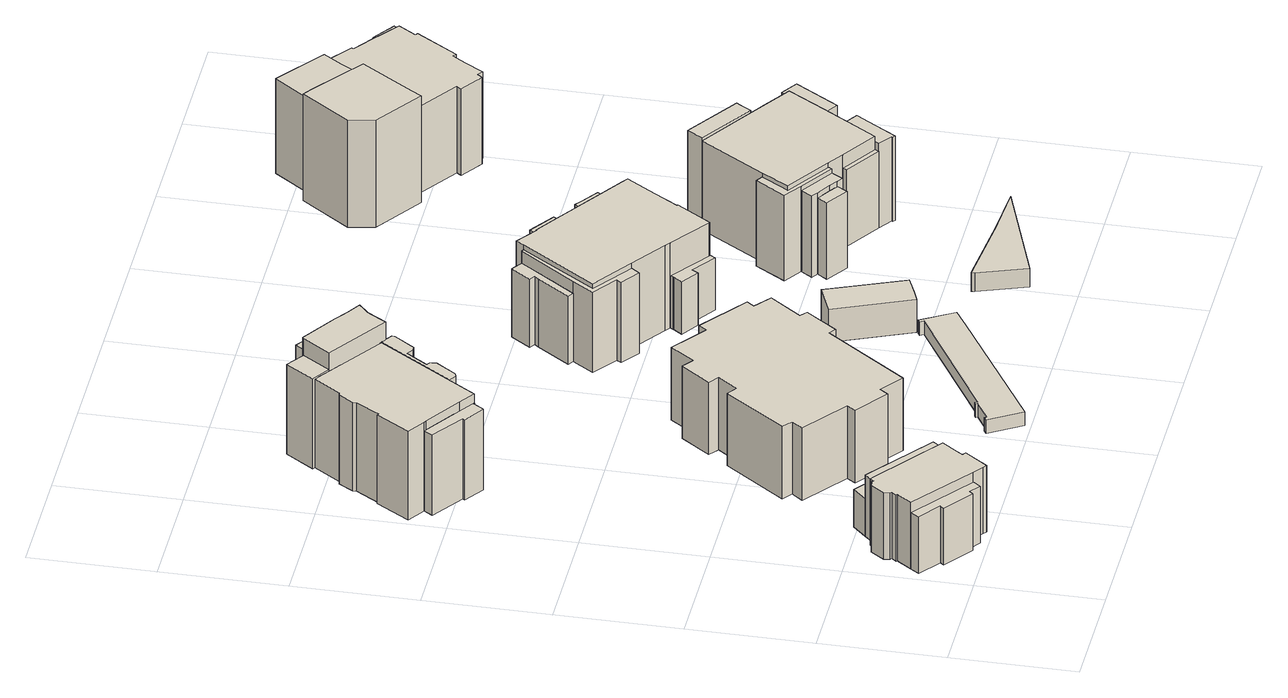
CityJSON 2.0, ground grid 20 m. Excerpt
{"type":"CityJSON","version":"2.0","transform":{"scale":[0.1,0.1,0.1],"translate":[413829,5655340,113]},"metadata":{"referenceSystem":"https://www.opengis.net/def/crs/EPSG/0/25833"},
"CityObjects":{
"building1":{"type":"Building","attributes":{"Gemeindeschluessel":14612000,"Geometrietyp2DReferenz":"3000","function":"31001_9998","roofType":"9999"},"children":["building1-1","building1-2","building1-3","building1-4"]},
"building1-1":{"type":"BuildingPart","attributes":{"Dachtyp_tdc":"tdcFreeFormRoof","Dachneigung":69.85,"QualitaetDacherkennung":22,"Geometrietyp2DReferenz":"3000","measuredHeight":12.34,"roofType":"5000"},"parents":["building1"],"geometry":[{"type":"Solid","lod":"1","boundaries":[[[[0,1,2,3,4]],[[5,6,7,8,9]],[[4,6,5,0]],[[3,7,6,4]],[[2,8,7,3]],[[1,9,8,2]],[[0,5,9,1]]]]}]},
"building1-2":{"type":"BuildingPart","attributes":{"Dachtyp_tdc":"tdcHipRoof","Dachneigung":43.44,"QualitaetDacherkennung":33,"Geometrietyp2DReferenz":"3000","measuredHeight":14.42,"roofType":"3200"},"parents":["building1"],"geometry":[{"type":"Solid","lod":"1","boundaries":[[[[10,11,12,13,14,15,16,17,18,19,20,21,22,23,24,25,26,27,28]],[[29,30,31,32,33,34,35,36,37,9,8,38,39,40,41,42,43,44,45]],[[28,29,45,10]],[[27,30,29,28]],[[26,31,30,27]],[[25,32,31,26]],[[24,33,32,25]],[[23,34,33,24]],[[22,35,34,23]],[[21,36,35,22]],[[20,37,36,21]],[[19,9,37,20]],[[18,8,9,19]],[[17,38,8,18]],[[16,39,38,17]],[[15,40,39,16]],[[14,41,40,15]],[[13,42,41,14]],[[12,43,42,13]],[[11,44,43,12]],[[10,45,44,11]]]]}]},
"building1-3":{"type":"BuildingPart","attributes":{"Dachtyp_tdc":"tdcPolyFlatRoof","Dachneigung":43.48,"QualitaetDacherkennung":54,"Geometrietyp2DReferenz":"3000","measuredHeight":11.23,"roofType":"2100"},"parents":["building1"],"geometry":[{"type":"Solid","lod":"1","boundaries":[[[[46,47,48,49,50,51,52,53]],[[54,55,56,57,58,59,45,44]],[[53,55,54,46]],[[52,56,55,53]],[[51,57,56,52]],[[50,58,57,51]],[[49,59,58,50]],[[48,45,59,49]],[[47,44,45,48]],[[46,54,44,47]]]]}]},
"building1-4":{"type":"BuildingPart","attributes":{"Dachtyp_tdc":"tdcHipAndGableRoof","Dachneigung":15.72,"QualitaetDacherkennung":22,"Geometrietyp2DReferenz":"3000","measuredHeight":7.43,"roofType":"5000"},"parents":["building1"],"geometry":[{"type":"Solid","lod":"1","boundaries":[[[[60,61,62,63,64]],[[65,66,67,6,5]],[[64,66,65,60]],[[63,67,66,64]],[[62,6,67,63]],[[61,5,6,62]],[[60,65,5,61]]]]}]},
"building2":{"type":"Building","attributes":{"Gemeindeschluessel":14612000,"Geometrietyp2DReferenz":"3000","function":"31001_9998","roofType":"9999"},"children":["building2-1","building2-2","building2-3","building2-4","building2-5","building2-6"]},
"building2-1":{"type":"BuildingPart","attributes":{"Dachtyp_tdc":"tdcPolyFlatRoof","Dachneigung":0,"QualitaetDacherkennung":13,"Geometrietyp2DReferenz":"3000","measuredHeight":18.97,"roofType":"1000"},"parents":["building2"],"geometry":[{"type":"Solid","lod":"1","boundaries":[[[[68,69,70,71,72,73,74,75]],[[76,77,78,79,80,81,82,83]],[[75,77,76,68]],[[74,78,77,75]],[[73,79,78,74]],[[72,80,79,73]],[[71,81,80,72]],[[70,82,81,71]],[[69,83,82,70]],[[68,76,83,69]]]]}]},
"building2-2":{"type":"BuildingPart","attributes":{"Dachtyp_tdc":"tdcGableRoof","Dachneigung":59.8,"QualitaetDacherkennung":24,"Geometrietyp2DReferenz":"3000","measuredHeight":20.07,"roofType":"3100"},"parents":["building2"],"geometry":[{"type":"Solid","lod":"1","boundaries":[[[[84,85,86,87]],[[88,79,78,89]],[[87,79,88,84]],[[86,78,79,87]],[[85,89,78,86]],[[84,88,89,85]]]]}]},
"building2-3":{"type":"BuildingPart","attributes":{"Dachtyp_tdc":"tdcCutGableRoof","Dachneigung":58.8,"QualitaetDacherkennung":49,"Geometrietyp2DReferenz":"3000","measuredHeight":19.34,"roofType":"9999"},"parents":["building2"],"geometry":[{"type":"Solid","lod":"1","boundaries":[[[[90,91,92,93,94,95,96,97,98,99,100,101,102,103,104,105]],[[106,107,108,109,110,111,112,113,114,115,116,117,118,119,120,121]],[[105,107,106,90]],[[104,108,107,105]],[[103,109,108,104]],[[102,110,109,103]],[[101,111,110,102]],[[100,112,111,101]],[[99,113,112,100]],[[98,114,113,99]],[[97,115,114,98]],[[96,116,115,97]],[[95,117,116,96]],[[94,118,117,95]],[[93,119,118,94]],[[92,120,119,93]],[[91,121,120,92]],[[90,106,121,91]]]]}]},
"building2-4":{"type":"BuildingPart","attributes":{"Dachtyp_tdc":"tdcPolyFlatRoof","Dachneigung":0,"QualitaetDacherkennung":4,"Geometrietyp2DReferenz":"3000","measuredHeight":15.92,"roofType":"1000"},"parents":["building2"],"geometry":[{"type":"Solid","lod":"1","boundaries":[[[[122,123,124,125,126,127,128,129,130,131,132,133,134]],[[135,107,106,83,136,137,138,139,140,141,142,143,144]],[[134,107,135,122]],[[133,106,107,134]],[[132,83,106,133]],[[131,136,83,132]],[[130,137,136,131]],[[129,138,137,130]],[[128,139,138,129]],[[127,140,139,128]],[[126,141,140,127]],[[125,142,141,126]],[[124,143,142,125]],[[123,144,143,124]],[[122,135,144,123]]]]}]},
"building2-5":{"type":"BuildingPart","attributes":{"Dachtyp_tdc":"tdcFreeFormRoof","Dachneigung":77.45,"QualitaetDacherkennung":21,"Geometrietyp2DReferenz":"3000","measuredHeight":17.27,"roofType":"5000"},"parents":["building2"],"geometry":[{"type":"Solid","lod":"1","boundaries":[[[[145,146,147,148,149,150,151,152,153,154]],[[155,156,157,158,159,160,111,161,108,162]],[[154,156,155,145]],[[153,157,156,154]],[[152,158,157,153]],[[151,159,158,152]],[[150,160,159,151]],[[149,111,160,150]],[[148,161,111,149]],[[147,108,161,148]],[[146,162,108,147]],[[145,155,162,146]]]]}]},
"building2-6":{"type":"BuildingPart","attributes":{"Dachtyp_tdc":"tdcFreeFormRoof","Dachneigung":69.49,"QualitaetDacherkennung":16,"Geometrietyp2DReferenz":"3000","measuredHeight":18.4,"roofType":"5000"},"parents":["building2"],"geometry":[{"type":"Solid","lod":"1","boundaries":[[[[163,164,165,166]],[[167,168,77,76]],[[166,168,167,163]],[[165,77,168,166]],[[164,76,77,165]],[[163,167,76,164]]]]}]},
"building3":{"type":"Building","attributes":{"Dachtyp_tdc":"tdcFreeFormRoof","Gemeindeschluessel":14612000,"Dachneigung":2.31,"QualitaetDacherkennung":33,"Geometrietyp2DReferenz":"3000","measuredHeight":15.68,"function":"31001_9998","roofType":"5000"},"geometry":[{"type":"Solid","lod":"1","boundaries":[[[[169,170,171,172,173,174,175,176,177,178,179,180,181,182,183,184,185,186,187,188,189,190,191,192]],[[193,194,195,196,197,198,199,200,201,202,203,204,205,206,207,208,209,210,211,212,213,214,215,216]],[[192,194,193,169]],[[191,195,194,192]],[[190,196,195,191]],[[189,197,196,190]],[[188,198,197,189]],[[187,199,198,188]],[[186,200,199,187]],[[185,201,200,186]],[[184,202,201,185]],[[183,203,202,184]],[[182,204,203,183]],[[181,205,204,182]],[[180,206,205,181]],[[179,207,206,180]],[[178,208,207,179]],[[177,209,208,178]],[[176,210,209,177]],[[175,211,210,176]],[[174,212,211,175]],[[173,213,212,174]],[[172,214,213,173]],[[171,215,214,172]],[[170,216,215,171]],[[169,193,216,170]]]]}]},
"building4":{"type":"Building","attributes":{"Dachtyp_tdc":"tdcPolyFlatRoof","Gemeindeschluessel":14612000,"Dachneigung":3.38,"QualitaetDacherkennung":61,"Geometrietyp2DReferenz":"3000","measuredHeight":2.63,"function":"31001_2463","roofType":"2100"},"geometry":[{"type":"Solid","lod":"1","boundaries":[[[[217,218,219,220,221,222,223,224,225,226,227,228,229,230]],[[231,232,233,234,235,236,237,238,239,240,241,242,243,244]],[[230,232,231,217]],[[229,233,232,230]],[[228,234,233,229]],[[227,235,234,228]],[[226,236,235,227]],[[225,237,236,226]],[[224,238,237,225]],[[223,239,238,224]],[[222,240,239,223]],[[221,241,240,222]],[[220,242,241,221]],[[219,243,242,220]],[[218,244,243,219]],[[217,231,244,218]]]]}]},
"building5":{"type":"Building","attributes":{"Dachtyp_tdc":"tdcFreeFormRoof","Gemeindeschluessel":14612000,"Dachneigung":38.06,"QualitaetDacherkennung":3,"Geometrietyp2DReferenz":"3000","measuredHeight":8.78,"function":"31001_2463","roofType":"5000"},"geometry":[{"type":"Solid","lod":"1","boundaries":[[[[245,246,247,248,249]],[[250,251,252,253,254]],[[249,251,250,245]],[[248,252,251,249]],[[247,253,252,248]],[[246,254,253,247]],[[245,250,254,246]]]]}]},
"building6":{"type":"Building","attributes":{"Gemeindeschluessel":14612000,"Geometrietyp2DReferenz":"3000","function":"31001_9998","roofType":"9999"},"children":["building6-1","building6-2","building6-3","building6-4","building6-5","building6-6","building6-7"]},
"building6-1":{"type":"BuildingPart","attributes":{"Dachtyp_tdc":"tdcHipRoof","Dachneigung":30.24,"QualitaetDacherkennung":54,"Geometrietyp2DReferenz":"3000","measuredHeight":17.68,"roofType":"3200"},"parents":["building6"],"geometry":[{"type":"Solid","lod":"1","boundaries":[[[[255,256,257,258,259,260,261,262,263,264,265,266,267,268,269,270,271]],[[272,273,274,275,276,277,278,279,280,281,282,283,284,285,286,287,288]],[[271,273,272,255]],[[270,274,273,271]],[[269,275,274,270]],[[268,276,275,269]],[[267,277,276,268]],[[266,278,277,267]],[[265,279,278,266]],[[264,280,279,265]],[[263,281,280,264]],[[262,282,281,263]],[[261,283,282,262]],[[260,284,283,261]],[[259,285,284,260]],[[258,286,285,259]],[[257,287,286,258]],[[256,288,287,257]],[[255,272,288,256]]]]}]},
"building6-2":{"type":"BuildingPart","attributes":{"Dachtyp_tdc":"tdcPolyFlatRoof","Dachneigung":23.88,"QualitaetDacherkennung":49,"Geometrietyp2DReferenz":"3000","measuredHeight":13.72,"roofType":"2100"},"parents":["building6"],"geometry":[{"type":"Solid","lod":"1","boundaries":[[[[289,290,291,292,293]],[[283,282,294,295,284]],[[293,282,283,289]],[[292,294,282,293]],[[291,295,294,292]],[[290,284,295,291]],[[289,283,284,290]]]]}]},
"building6-3":{"type":"BuildingPart","attributes":{"Dachtyp_tdc":"tdcGableRoof","Dachneigung":44.89,"QualitaetDacherkennung":18,"Geometrietyp2DReferenz":"3000","measuredHeight":14.55,"roofType":"3100"},"parents":["building6"],"geometry":[{"type":"Solid","lod":"1","boundaries":[[[[296,297,298,299,300,301,302,303,304]],[[305,306,307,308,309,310,311,312,313]],[[304,306,305,296]],[[303,307,306,304]],[[302,308,307,303]],[[301,309,308,302]],[[300,310,309,301]],[[299,311,310,300]],[[298,312,311,299]],[[297,313,312,298]],[[296,305,313,297]]]]}]},
"building6-4":{"type":"BuildingPart","attributes":{"Dachtyp_tdc":"tdcPolyFlatRoof","Dachneigung":34.25,"QualitaetDacherkennung":25,"Geometrietyp2DReferenz":"3000","measuredHeight":14.96,"roofType":"2100"},"parents":["building6"],"geometry":[{"type":"Solid","lod":"1","boundaries":[[[[314,315,316,317,318,319]],[[279,320,321,322,323,280]],[[319,279,280,314]],[[318,320,279,319]],[[317,321,320,318]],[[316,322,321,317]],[[315,323,322,316]],[[314,280,323,315]]]]}]},
"building6-5":{"type":"BuildingPart","attributes":{"Dachtyp_tdc":"tdcFreeFormRoof","Dachneigung":79.54,"QualitaetDacherkennung":32,"Geometrietyp2DReferenz":"3000","measuredHeight":13.86,"roofType":"5000"},"parents":["building6"],"geometry":[{"type":"Solid","lod":"1","boundaries":[[[[324,325,326,327,328,329,330,331]],[[332,333,334,335,336,337,287,285]],[[331,333,332,324]],[[330,334,333,331]],[[329,335,334,330]],[[328,336,335,329]],[[327,337,336,328]],[[326,287,337,327]],[[325,285,287,326]],[[324,332,285,325]]]]}]},
"building6-6":{"type":"BuildingPart","attributes":{"Dachtyp_tdc":"tdcPolyFlatRoof","Dachneigung":43.82,"QualitaetDacherkennung":27,"Geometrietyp2DReferenz":"3000","measuredHeight":15.1,"roofType":"2100"},"parents":["building6"],"geometry":[{"type":"Solid","lod":"1","boundaries":[[[[338,339,340,341]],[[342,278,277,343]],[[341,278,342,338]],[[340,277,278,341]],[[339,343,277,340]],[[338,342,343,339]]]]}]},
"building6-7":{"type":"BuildingPart","attributes":{"Dachtyp_tdc":"tdcPolyFlatRoof","Dachneigung":0,"QualitaetDacherkennung":6,"Geometrietyp2DReferenz":"3000","measuredHeight":14.35,"roofType":"1000"},"parents":["building6"],"geometry":[{"type":"Solid","lod":"1","boundaries":[[[[344,345,346,347,348,349,350,351,352]],[[353,354,355,356,312,310,274,273,272]],[[352,354,353,344]],[[351,355,354,352]],[[350,356,355,351]],[[349,312,356,350]],[[348,310,312,349]],[[347,274,310,348]],[[346,273,274,347]],[[345,272,273,346]],[[344,353,272,345]]]]}]},
"building7":{"type":"Building","attributes":{"Dachtyp_tdc":"tdcPolyFlatRoof","Gemeindeschluessel":14612000,"Dachneigung":4.76,"QualitaetDacherkennung":68,"Geometrietyp2DReferenz":"3000","measuredHeight":3.74,"function":"31001_9998","roofType":"2100"},"geometry":[{"type":"Solid","lod":"1","boundaries":[[[[357,358,359,360,361]],[[362,363,364,365,366]],[[361,363,362,357]],[[360,364,363,361]],[[359,365,364,360]],[[358,366,365,359]],[[357,362,366,358]]]]}]},
"building8":{"type":"Building","attributes":{"Gemeindeschluessel":14612000,"Geometrietyp2DReferenz":"3000","function":"31001_9998","roofType":"9999"},"children":["building8-1","building8-2","building8-3","building8-4","building8-5","building8-6","building8-7","building8-8","building8-9"]},
"building8-1":{"type":"BuildingPart","attributes":{"Dachtyp_tdc":"tdcCutTentRoof","Dachneigung":41.58,"QualitaetDacherkennung":36,"Geometrietyp2DReferenz":"3000","measuredHeight":19.08,"roofType":"9999"},"parents":["building8"],"geometry":[{"type":"Solid","lod":"1","boundaries":[[[[367,368,369,370,371,372,373,374,375,376,377]],[[378,379,380,381,382,383,384,385,386,387,388]],[[377,379,378,367]],[[376,380,379,377]],[[375,381,380,376]],[[374,382,381,375]],[[373,383,382,374]],[[372,384,383,373]],[[371,385,384,372]],[[370,386,385,371]],[[369,387,386,370]],[[368,388,387,369]],[[367,378,388,368]]]]}]},
"building8-2":{"type":"BuildingPart","attributes":{"Dachtyp_tdc":"tdcFreeFormRoof","Dachneigung":39.49,"QualitaetDacherkennung":34,"Geometrietyp2DReferenz":"3000","measuredHeight":17.74,"roofType":"5000"},"parents":["building8"],"geometry":[{"type":"Solid","lod":"1","boundaries":[[[[389,390,391,392,393,394,395]],[[396,397,398,399,378,388,387]],[[395,397,396,389]],[[394,398,397,395]],[[393,399,398,394]],[[392,378,399,393]],[[391,388,378,392]],[[390,387,388,391]],[[389,396,387,390]]]]}]},
"building8-3":{"type":"BuildingPart","attributes":{"Dachtyp_tdc":"tdcPolyFlatRoof","Dachneigung":45.2,"QualitaetDacherkennung":32,"Geometrietyp2DReferenz":"3000","measuredHeight":14.03,"roofType":"2100"},"parents":["building8"],"geometry":[{"type":"Solid","lod":"1","boundaries":[[[[400,401,402,403]],[[385,404,405,386]],[[403,404,385,400]],[[402,405,404,403]],[[401,386,405,402]],[[400,385,386,401]]]]}]},
"building8-4":{"type":"BuildingPart","attributes":{"Dachtyp_tdc":"tdcGableRoof","Dachneigung":44.23,"QualitaetDacherkennung":71,"Geometrietyp2DReferenz":"3000","measuredHeight":17.06,"roofType":"3100"},"parents":["building8"],"geometry":[{"type":"Solid","lod":"1","boundaries":[[[[406,407,408,409,410,411,412,413]],[[414,404,415,384,416,417,418,419]],[[413,404,414,406]],[[412,415,404,413]],[[411,384,415,412]],[[410,416,384,411]],[[409,417,416,410]],[[408,418,417,409]],[[407,419,418,408]],[[406,414,419,407]]]]}]},
"building8-5":{"type":"BuildingPart","attributes":{"Dachtyp_tdc":"tdcGableRoof","Dachneigung":42.2,"QualitaetDacherkennung":54,"Geometrietyp2DReferenz":"3000","measuredHeight":16.28,"roofType":"3100"},"parents":["building8"],"geometry":[{"type":"Solid","lod":"1","boundaries":[[[[420,421,422,423,424,425,426,427]],[[428,397,429,396,430,431,432,433]],[[427,397,428,420]],[[426,429,397,427]],[[425,396,429,426]],[[424,430,396,425]],[[423,431,430,424]],[[422,432,431,423]],[[421,433,432,422]],[[420,428,433,421]]]]}]},
"building8-6":{"type":"BuildingPart","attributes":{"Dachtyp_tdc":"tdcGableRoof","Dachneigung":44.76,"QualitaetDacherkennung":48,"Geometrietyp2DReferenz":"3000","measuredHeight":17.11,"roofType":"3100"},"parents":["building8"],"geometry":[{"type":"Solid","lod":"1","boundaries":[[[[434,435,436,437]],[[438,439,440,383]],[[437,439,438,434]],[[436,440,439,437]],[[435,383,440,436]],[[434,438,383,435]]]]}]},
"building8-7":{"type":"BuildingPart","attributes":{"Dachtyp_tdc":"tdcPolyFlatRoof","Dachneigung":3.52,"QualitaetDacherkennung":26,"Geometrietyp2DReferenz":"3000","measuredHeight":13.69,"roofType":"2100"},"parents":["building8"],"geometry":[{"type":"Solid","lod":"1","boundaries":[[[[441,442,443,444]],[[431,445,446,433]],[[444,431,433,441]],[[443,445,431,444]],[[442,446,445,443]],[[441,433,446,442]]]]}]},
"building8-8":{"type":"BuildingPart","attributes":{"Dachtyp_tdc":"tdcPolyFlatRoof","Dachneigung":40.1,"QualitaetDacherkennung":25,"Geometrietyp2DReferenz":"3000","measuredHeight":14.19,"roofType":"2100"},"parents":["building8"],"geometry":[{"type":"Solid","lod":"1","boundaries":[[[[447,448,449,450]],[[438,382,381,451]],[[450,382,438,447]],[[449,381,382,450]],[[448,451,381,449]],[[447,438,451,448]]]]}]},
"building8-9":{"type":"BuildingPart","attributes":{"Dachtyp_tdc":"tdcFreeFormRoof","Dachneigung":75.39,"QualitaetDacherkennung":26,"Geometrietyp2DReferenz":"3000","measuredHeight":19.2,"roofType":"5000"},"parents":["building8"],"geometry":[{"type":"Solid","lod":"1","boundaries":[[[[452,453,454,455,456]],[[457,458,459,380,379]],[[456,458,457,452]],[[455,459,458,456]],[[454,380,459,455]],[[453,379,380,454]],[[452,457,379,453]]]]}]},
"building9":{"type":"Building","attributes":{"Gemeindeschluessel":14612000,"Geometrietyp2DReferenz":"3000","function":"31001_9998","roofType":"9999"},"children":["building9-1","building9-2","building9-3","building9-4"]},
"building9-1":{"type":"BuildingPart","attributes":{"Dachtyp_tdc":"tdcCutGableRoof","Dachneigung":0.129,"QualitaetDacherkennung":51,"Geometrietyp2DReferenz":"3000","measuredHeight":19.28,"roofType":"9999"},"parents":["building9"],"geometry":[{"type":"Solid","lod":"1","boundaries":[[[[460,461,462,463,464,465,466,467,468,469,470,471,472,473,474,475,476,477,478,479]],[[480,481,482,483,484,485,486,487,488,489,490,491,492,493,494,495,496,497,498,499]],[[479,481,480,460]],[[478,482,481,479]],[[477,483,482,478]],[[476,484,483,477]],[[475,485,484,476]],[[474,486,485,475]],[[473,487,486,474]],[[472,488,487,473]],[[471,489,488,472]],[[470,490,489,471]],[[469,491,490,470]],[[468,492,491,469]],[[467,493,492,468]],[[466,494,493,467]],[[465,495,494,466]],[[464,496,495,465]],[[463,497,496,464]],[[462,498,497,463]],[[461,499,498,462]],[[460,480,499,461]]]]}]},
"building9-2":{"type":"BuildingPart","attributes":{"Dachtyp_tdc":"tdcHipAndGableRoof","Dachneigung":57.41,"QualitaetDacherkennung":25,"Geometrietyp2DReferenz":"3000","measuredHeight":19.71,"roofType":"5000"},"parents":["building9"],"geometry":[{"type":"Solid","lod":"1","boundaries":[[[[500,501,502,503,504]],[[505,506,507,491,508]],[[504,506,505,500]],[[503,507,506,504]],[[502,491,507,503]],[[501,508,491,502]],[[500,505,508,501]]]]}]},
"building9-3":{"type":"BuildingPart","attributes":{"Dachtyp_tdc":"tdcFreeFormRoof","Dachneigung":77.21,"QualitaetDacherkennung":23,"Geometrietyp2DReferenz":"3000","measuredHeight":16.02,"roofType":"5000"},"parents":["building9"],"geometry":[{"type":"Solid","lod":"1","boundaries":[[[[509,510,511,512,513]],[[514,515,516,496,495]],[[513,515,514,509]],[[512,516,515,513]],[[511,496,516,512]],[[510,495,496,511]],[[509,514,495,510]]]]}]},
"building9-4":{"type":"BuildingPart","attributes":{"Dachtyp_tdc":"tdcFreeFormRoof","Dachneigung":10.51,"QualitaetDacherkennung":14,"Geometrietyp2DReferenz":"3000","measuredHeight":19.9,"roofType":"5000"},"parents":["building9"],"geometry":[{"type":"Solid","lod":"1","boundaries":[[[[517,518,519,520,521,522,523]],[[524,525,526,506,505,488,527]],[[523,525,524,517]],[[522,526,525,523]],[[521,506,526,522]],[[520,505,506,521]],[[519,488,505,520]],[[518,527,488,519]],[[517,524,527,518]]]]}]}
},
"vertices":[
[95,184,120],[79,168,120],[190,85,120],[203,102,120],[169,128,120],[95,184,11],[169,128,11],[203,102,11],[190,85,11],[79,168,11],
[21,100,129],[120,25,129],[136,13,129],[142,9,129],[160,33,129],[170,46,129],[164,50,129],[171,60,129],[190,85,129],[79,168,129],[73,172,129],[68,166,129],[66,168,129],[55,167,129],[39,145,129],[41,135,129],[43,133,129],[37,125,129],[39,124,129],[39,124,11],[37,125,11],[43,133,11],[41,135,11],[39,145,11],[55,167,11],[66,168,11],[68,166,11],[73,172,11],[171,60,11],[164,50,11],[170,46,11],[160,33,11],[142,9,11],[136,13,11],[120,25,11],[21,100,11],
[110,12,112],[120,25,112],[21,100,112],[11,86,112],[46,60,112],[41,54,112],[88,19,112],[93,25,112],[110,12,11],[93,25,11],[88,19,11],[41,54,11],[46,60,11],[11,86,11],
[117,206,77],[95,184,77],[169,128,77],[172,133,77],[188,153,77],[117,206,11],[188,153,11],[172,133,11],
[143,1007,202],[241,941,202],[261,972,202],[279,988,202],[256,1002,202],[235,1017,202],[176,1054,202],[174,1052,202],[143,1007,12],[174,1052,12],[176,1054,12],[235,1017,12],[256,1002,12],[279,988,12],[261,972,12],[241,941,12],
[241,1026,182],[184,1066,182],[176,1054,182],[235,1017,182],[241,1026,12],[184,1066,12],
[233,946,170],[208,964,170],[148,1003,170],[117,1024,170],[87,981,170],[81,980,170],[66,956,170],[67,951,170],[42,912,170],[39,914,170],[4,860,170],[33,841,170],[37,839,170],[97,800,170],[123,783,170],[152,826,170],[233,946,12],[152,826,12],[123,783,12],[97,800,12],[37,839,12],[33,841,12],[4,860,12],[39,914,12],[42,912,12],[67,951,12],[66,956,12],[81,980,12],[87,981,12],[117,1024,12],[148,1003,12],[208,964,12],
[163,819,171],[170,821,171],[193,854,171],[192,864,171],[186,868,171],[210,902,171],[221,895,171],[228,896,171],[252,929,171],[252,934,171],[241,941,171],[233,946,171],[152,826,171],[163,819,12],[252,934,12],[252,929,12],[228,896,12],[221,895,12],[210,902,12],[186,868,12],[192,864,12],[193,854,12],[170,821,12],
[119,783,155],[121,782,155],[123,783,155],[120,785,155],[33,841,155],[24,827,155],[76,791,155],[74,788,155],[107,766,155],[109,768,155],[119,783,12],[109,768,12],[107,766,12],[74,788,12],[76,791,12],[24,827,12],[120,785,12],[121,782,12],
[113,1026,172],[143,1007,172],[174,1052,172],[145,1072,172],[113,1026,12],[145,1072,12],
[489,431,136],[498,443,136],[421,501,136],[411,488,136],[355,530,136],[326,491,136],[309,504,136],[273,457,136],[289,445,136],[265,413,136],[249,424,136],[176,326,136],[192,314,136],[178,296,136],[250,242,136],[240,228,136],[293,189,136],[303,202,136],[340,175,136],[439,307,136],[450,299,136],[488,350,136],[477,359,136],[516,410,136],[489,431,7],[516,410,7],[477,359,7],[488,350,7],[450,299,7],[439,307,7],[340,175,7],[303,202,7],[293,189,7],[240,228,7],[250,242,7],[178,296,7],[192,314,7],[176,326,7],[249,424,7],[265,413,7],[289,445,7],[273,457,7],[309,504,7],[326,491,7],[355,530,7],[411,488,7],[421,501,7],[498,443,7],
[444,82,36],[410,62,36],[408,65,36],[402,61,36],[435,9,36],[651,142,36],[681,161,36],[651,210,36],[649,213,36],[644,210,36],[648,204,36],[448,83,36],[446,87,36],[442,85,36],[444,82,12],[442,85,12],[446,87,12],[448,83,12],[648,204,12],[644,210,12],[649,213,12],[651,210,12],[681,161,12],[651,142,12],[435,9,12],[402,61,12],[408,65,12],[410,62,12],
[652,216,70],[672,224,70],[702,237,70],[651,361,70],[600,339,70],[652,216,12],[600,339,12],[651,361,12],[702,237,12],[672,224,12],
[525,624,164],[583,584,164],[591,578,164],[655,532,164],[657,531,164],[695,587,164],[693,588,164],[719,628,164],[750,674,164],[741,680,164],[668,728,164],[630,753,164],[587,781,164],[586,780,164],[552,804,164],[543,791,164],[460,670,164],[525,624,13],[460,670,13],[543,791,13],[552,804,13],[586,780,13],[587,781,13],[630,753,13],[668,728,13],[741,680,13],[750,674,13],[719,628,13],[693,588,13],[695,587,13],[657,531,13],[655,532,13],[591,578,13],[583,584,13],
[693,588,147],[695,587,147],[704,581,147],[731,620,147],[719,628,147],[731,620,13],[704,581,13],
[502,761,134],[464,708,134],[473,702,134],[511,754,134],[539,793,134],[525,803,134],[521,805,134],[498,773,134],[507,767,134],[502,761,13],[507,767,13],[498,773,13],[521,805,13],[525,803,13],[539,793,13],[511,754,13],[473,702,13],[464,708,13],
[741,680,157],[708,702,157],[715,713,157],[687,732,157],[676,740,157],[668,728,157],[676,740,13],[687,732,13],[715,713,13],[708,702,13],
[651,522,106],[657,531,106],[591,578,106],[588,573,106],[587,571,106],[577,558,106],[606,539,106],[612,549,106],[651,522,13],[612,549,13],[606,539,13],[577,558,13],[587,571,13],[588,573,13],
[637,764,157],[595,792,157],[587,781,157],[630,753,157],[637,764,13],[595,792,13],
[514,610,156],[525,624,156],[460,670,156],[543,791,156],[539,793,156],[473,702,156],[449,668,156],[489,639,156],[484,631,156],[514,610,13],[484,631,13],[489,639,13],[449,668,13],
[777,153,45],[805,75,45],[992,141,45],[905,146,45],[777,158,45],[777,153,12],[777,158,12],[905,146,12],[992,141,12],[805,75,12],
[797,479,169],[769,435,169],[842,388,169],[868,371,169],[927,334,169],[964,391,169],[986,425,169],[1023,483,169],[978,512,169],[953,528,169],[865,584,169],[797,479,10],[865,584,10],[953,528,10],[978,512,10],[1023,483,10],[986,425,10],[964,391,10],[927,334,10],[868,371,10],[842,388,10],[769,435,10],
[838,382,162],[842,388,162],[769,435,162],[797,479,162],[785,486,162],[754,437,162],[783,417,162],[838,382,10],[783,417,10],[754,437,10],[785,486,10],
[927,334,146],[868,371,146],[863,364,146],[922,327,146],[922,327,10],[863,364,10],
[944,312,160],[943,310,160],[947,307,160],[970,342,160],[991,374,160],[964,391,160],[943,359,160],[922,327,160],[944,312,10],[943,359,10],[991,374,10],[970,342,10],[947,307,10],[943,310,10],
[771,399,155],[781,392,155],[804,378,155],[817,369,155],[826,363,155],[838,382,155],[816,396,155],[783,417,155],[771,399,10],[816,396,10],[826,363,10],[817,369,10],[804,378,10],[781,392,10],
[1032,496,159],[986,425,159],[1013,408,159],[1059,479,159],[1032,496,10],[1059,479,10],[1013,408,10],
[781,392,146],[770,376,146],[806,352,146],[817,369,146],[806,352,10],[770,376,10],
[1032,496,145],[987,525,145],[978,512,145],[1023,483,145],[987,525,10],
[881,609,174],[865,584,174],[953,528,174],[961,541,174],[968,552,174],[881,609,10],[968,552,10],[961,541,10],
[1029,990,166],[1073,1057,166],[1069,1060,166],[1071,1063,166],[1088,1088,166],[1047,1119,166],[1014,1143,166],[1016,1146,166],[970,1180,166],[968,1178,166],[949,1150,166],[887,1058,166],[865,1025,166],[944,972,166],[938,964,166],[975,940,166],[981,948,166],[990,942,166],[1009,972,166],[1024,994,166],[1029,990,12],[1024,994,12],[1009,972,12],[990,942,12],[981,948,12],[975,940,12],[938,964,12],[944,972,12],[865,1025,12],[887,1058,12],[949,1150,12],[968,1178,12],[970,1180,12],[1016,1146,12],[1014,1143,12],[1047,1119,12],[1088,1088,12],[1071,1063,12],[1069,1060,12],[1073,1057,12],
[923,1110,181],[948,1149,181],[968,1178,181],[890,1236,181],[841,1171,181],[923,1110,12],[841,1171,12],[890,1236,12],[948,1149,12],
[1050,1122,160],[1047,1119,160],[1088,1088,160],[1095,1097,160],[1059,1122,160],[1050,1122,12],[1059,1122,12],[1095,1097,12],
[775,1062,202],[854,1008,202],[865,1025,202],[923,1110,202],[841,1171,202],[825,1182,202],[767,1103,202],[775,1062,12],[767,1103,12],[825,1182,12],[854,1008,12]
]}
